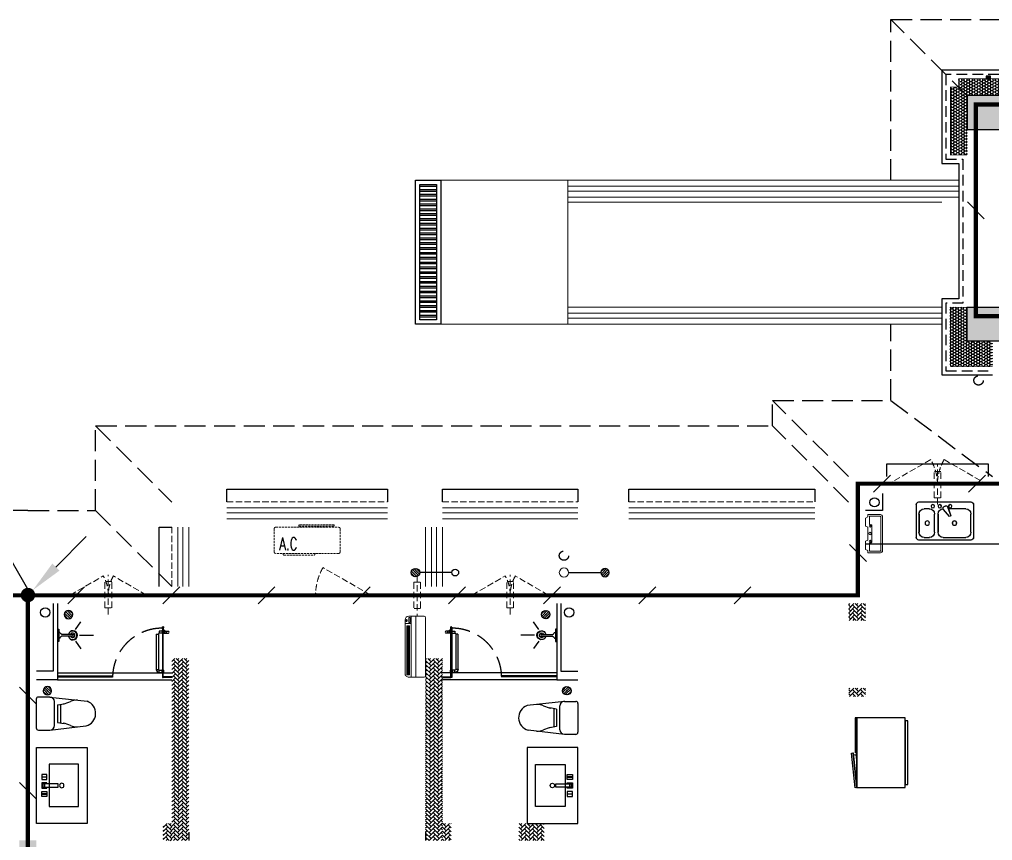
# Model space of a CAD drawing. Extents: x 3443499 to 7125205, y -1700016 to -264854.
# Drawn here: x 3631109 to 3642609, y -900470 to -890770 of the extents above; entities that cross this region are included whole.
import ezdxf

# ---------------------------------------------------------------- set-up
doc = ezdxf.new("R2010")
doc.units = 0
doc.header["$LTSCALE"] = 1000
doc.header["$MEASUREMENT"] = 0
for name, pattern in [('CENTER2', [1.125, 0.75, -0.125, 0.125, -0.125]), ('DASH', [0.35, 0.25, -0.1]), ('HIDDEN', [0.375, 0.25, -0.125])]:
    doc.linetypes.add(name, pattern=pattern)
doc.layers.get('0').update_dxf_attribs({"linetype": 'CONTINUOUS'})
for name, color, linetype in [('!校对', 2, 'CONTINUOUS'), ('AH-FURNITURE', 1, 'CONTINUOUS'), ('DIM-照明', 7, 'CONTINUOUS'), ('IP-bath&kitchen-JOHNSON', 4, 'CONTINUOUS'), ('LVTRY', 252, 'CONTINUOUS'), ('LWIRE', 4, 'CONTINUOUS'), ('P-bath&kitchen-JOHNSON', 4, 'CONTINUOUS'), ('SHTLN', 4, 'CONTINUOUS'), ('VPIPE-中水', 122, 'CONTINUOUS'), ('VPIPE-凝结', 150, 'CONTINUOUS'), ('VPIPE-雨水', 4, 'DASH'), ('WIRE-接地', 2, 'CONTINUOUS'), ('保温', 6, 'CONTINUOUS'), ('卫生间', 6, 'CONTINUOUS'), ('建筑-排气道', 252, 'CONTINUOUS'), ('看线', 185, 'CONTINUOUS'), ('立面', 73, 'CONTINUOUS'), ('立面-看线', 251, 'CONTINUOUS'), ('铝合金', 144, 'CONTINUOUS')]:
    doc.layers.add(name, color=color, linetype=linetype)
for name, color, linetype, lineweight in [('DIM_SYMB', 252, 'CONTINUOUS', 20), ('PUB_HATCH', 8, 'CONTINUOUS', 9), ('STAIR', 252, 'CONTINUOUS', 20), ('VPIPE-废水', 31, 'TG_F', 18), ('WINDOW', 146, 'CONTINUOUS', 20), ('平面-栏杆', 56, 'CONTINUOUS', 15), ('平面-看线', 252, 'CONTINUOUS', 15), ('平面-空调室内机', 176, 'CONTINUOUS', 9), ('平面-空调预留孔', 252, 'CONTINUOUS', 15), ('立面-洞口示意', 252, 'CONTINUOUS', 13)]:
    doc.layers.add(name, color=color, linetype=linetype, lineweight=lineweight)
doc.styles.add('_TCH_DIM', font='SIMPLEX', dxfattribs={"bigfont": 'GBCBIG'})
doc.styles.add('DIM_FONT', font='SIMPLEX', dxfattribs={"width": 0.7, "bigfont": 'GBCBIG'})
doc.styles.get("Standard").update_dxf_attribs({"font": 'gbenor.shx', "bigfont": 'gbcbig.shx'})
doc.styles.add('TG_LINETYPE', font='SIMPLEX', dxfattribs={"width": 0.8, "height": 3, "bigfont": 'HZTXT'})
doc.linetypes.add('TG_F', pattern='A,2,-0.3,["F",TG_LINETYPE,S=0.1,R=0,X=-0.23,Y=-0.15],0', length=2.3)

# ---------------------------------------------------------------- blocks, each defined once
blk = doc.blocks.new('$TelecSys$00000008')
blk.add_line((0.4, 0.4), (-0.4, -0.4))
blk = doc.blocks.new('$TelecSys$00000078')
for p, q in [((1.15, 1.15), (0.55, 0.55)), ((0.104, 0.104), (0.104, 0.104)), ((-0.104, -0.104), (-0.104, -0.104))]:
    blk.add_line(p, q)
at = {"const_width": 0.142}
blk.add_lwpolyline([(-0.071, 0, 1), (0.071, 0, 1)], format="xyb", close=True, dxfattribs=at)
blk.add_solid([(0.62, 0.48), (0.48, 0.62), (0.1, 0.1)])
at = {"width": 0.8, "flags": 9}
blk.add_attdef('A', (0, 0), '', height=0.00002, dxfattribs=at)
blk = doc.blocks.new('rrrrrrrrrrrra')
at = {"color": 8}
for p, q in [((253, 484), (-87, 484)), ((-112, 459), (-112, 324)), ((278, 324), (278, 459)), ((-112, 324), (-64, -103)), ((-59, 271), (224, 271)), ((-21, 232), (-34, 154)), ((186, 232), (-21, 232)), ((186, 232), (199, 154)), ((278, 324), (228, -116)), ((191, 200), (-26, 200))]:
    blk.add_line(p, q, dxfattribs=at)
for centre, radius, start, end in [((-87, 459), 25, 90, 180), ((253, 459), 25, 0, 90), ((-59, 324), 53.3, 180, 270), ((224, 324), 53.3, 270, 0), ((-323, 210), 294, 333.5369, 351.4828), ((488, 210), 294, 188.5172, 206.4631), ((149, -3), 224, 158.5202, 180), ((16, -3), 224, 0, 21.4798), ((84, -64), 153, 195.0773, 340.1181)]:
    blk.add_arc(centre, radius, start, end, dxfattribs=at)
blk = doc.blocks.new('A$C1E0F638F')
for points in [[(500, 435), (500, 85), (0, 85), (0, 435)], [(270, 30), (230, 30), (230, 195), (270, 195)], [(120, 0), (180, 0), (180, 60), (120, 60)], [(147, 55), (153, 55), (153, 5), (147, 5)], [(230, 30), (270, 30), (270, 10), (230, 10)], [(380, 0), (320, 0), (320, 60), (380, 60)], [(353, 55), (347, 55), (347, 5), (353, 5)]]:
    blk.add_lwpolyline(points, close=True)
blk.add_lwpolyline([(270, 60), (280, 60), (280, 0), (220, 0), (220, 60), (230, 60)])
blk.add_circle((250, 236), 26)
blk = doc.blocks.new('$lvtry$00000171')
for p, q in [((-74, 11), (-11, 74)), ((-70, -27), (27, 70)), ((-53, -53), (53, 53)), ((-27, -70), (70, 27)), ((11, -74), (74, -11))]:
    blk.add_line(p, q)
blk.add_circle((0, 0), 75)
blk.add_point((0, 0))
blk = doc.blocks.new('A$C5DCB2F21')
at = {"layer": 'IP-bath&kitchen-JOHNSON', "color": 8}
for p, q in [((74, 0), (-74, 0)), ((-10, -174), (-10, -49)), ((11, -174), (11, -49)), ((-68, -213), (-158, -275)), ((68, -213), (158, -275)), ((0, -261), (0, -425))]:
    blk.add_line(p, q, dxfattribs=at)
blk.add_lwpolyline([(74, 0), (74, -16), (-74, -16), (-74, 0)], dxfattribs=at)
for points in [[(-26, -31, -0.364142), (-38, -16, -0.020495)], [(-10, -49, 0.214893), (-26, -31, 7.649644)], [(11, -49, -0.21439), (26, -31, -7.649644)], [(26, -31, 0.364142), (38, -16, 0.020495)]]:
    blk.add_lwpolyline(points, format="xyb", dxfattribs=at)
blk.add_arc((0, -174), 10.5, 180, 0, dxfattribs=at)
for centre, major_axis, ratio, start_param, end_param in [((0, -181), (53.6, 0), 0.987577, 1.76809, 7.656688), ((0, -179), (-51, 0), 0.990052, -1.36297, 4.504563), ((0, -178), (-26.8, 0), 0.994812, -1.167677, 4.309269), ((-12, -165), (0, 1.43), 0.85, -1.570796, 4.712389), ((-12, -189), (0, 1.43), 0.85, 4.712389, 10.995574), ((12, -165), (0, 1.43), 0.85, 4.712389, 10.995574), ((12, -189), (0, 1.43), 0.85, 4.712389, 10.995574)]:
    blk.add_ellipse(centre, major_axis=major_axis, ratio=ratio, start_param=start_param, end_param=end_param, dxfattribs=at)
blk = doc.blocks.new('GDGDRGDGRD')
blk.add_hatch(color=252).paths.add_polyline_path([(491782, 524769), (491781, 524772), (491773, 524768), (491774, 524766)])
at = {"color": 252}
for p, q in [((491771, 524768), (491783, 524773)), ((491772, 524768), (491772, 524768)), ((491772, 524768), (491774, 524765)), ((491783, 524761), (491772, 524761)), ((491783, 524760), (491772, 524760)), ((491773, 524760), (491773, 524740)), ((491774, 524765), (491783, 524769)), ((491778, 524771), (491778, 524732)), ((491782, 524772), (491783, 524773)), ((491782, 524772), (491783, 524769)), ((491783, 524760), (491783, 524739)), ((491772, 524752), (491774, 524751)), ((491774, 524751), (491772, 524751)), ((491783, 524752), (491781, 524752)), ((491781, 524752), (491783, 524752))]:
    blk.add_line(p, q, dxfattribs=at)
for centre, radius, start, end in [((491784, 524755), 13.5, 155.1524, 208.9779), ((491772, 524767), 1, 111.5266, 175.7652), ((491791, 524767), 20.5, 177.9915, 196.9003), ((491772, 524767), 0.5, 112.733, 178.0542), ((491791, 524767), 19.5, 177.4658, 196.2484), ((491786, 524755), 14.6, 161.8973, 193.7147), ((491783, 524772), 0.5, 340.7609, 112.533), ((491783, 524772), 1.17, 340.0401, 112.533), ((491804, 524765), 20.6, 160.0401, 190.8473), ((491807, 524764), 24, 160.7609, 187.0487), ((491772, 524755), 13.4, 330.1502, 25.0815), ((491771, 524755), 12.4, 343.9451, 21.3478), ((491781, 524753), 9.42, 188.0154, 204.2283), ((491772, 524749), 0.5, 208.9779, 24.2283), ((491772, 524754), 11.7, 335.4186, 349.5177), ((491783, 524749), 0.5, 155.4186, 330.1502)]:
    blk.add_arc(centre, radius, start, end, dxfattribs=at)
blk.add_open_spline([(491773, 524740), (491773, 524740), (491775, 524738), (491778, 524742), (491781, 524740), (491783, 524739)], degree=3, knots=[0, 0, 0, 0, 3.066329, 6.218313, 11.124135, 11.124135, 11.124135, 11.124135])
at = {"layer": 'IP-bath&kitchen-JOHNSON', "color": 252}
for p, q in [((490533, 524228), (491883, 524228)), ((490533, 524193), (491183, 524193)), ((490533, 524183), (491183, 524183)), ((491183, 524183), (491183, 524193)), ((491883, 524183), (491783, 524183)), ((491783, 524173), (491783, 524183)), ((490533, 524148), (491883, 524148)), ((491883, 524173), (491783, 524173))]:
    blk.add_line(p, q, dxfattribs=at)
for points in [[(490533, 525048), (490533, 524148), (490283, 524148)], [(490483, 525048), (490483, 524248), (490283, 524248)]]:
    blk.add_lwpolyline(points, dxfattribs=at)
at = {"layer": 'LVTRY', "color": 252}
blk.add_lwpolyline([(490883, 522448), (490283, 522448), (490283, 523348), (490883, 523348)], close=True, dxfattribs=at)
at = {"layer": 'P-bath&kitchen-JOHNSON', "color": 252}
for p, q in [((491699, 524687), (491699, 524271)), ((491699, 524687), (491725, 524687)), ((491725, 524687), (491725, 524271)), ((491735, 524723), (491735, 524697)), ((491767, 524723), (491735, 524723)), ((491767, 524697), (491735, 524697)), ((491772, 524735), (491779, 524735)), ((491772, 524706), (491772, 524735)), ((491772, 524706), (491779, 524706)), ((491775, 524735), (491778, 524733)), ((491775, 524716), (491775, 524735)), ((491775, 524725), (491775, 524706)), ((491775, 524706), (491778, 524708)), ((491778, 524718), (491778, 524733)), ((491778, 524718), (491778, 524708)), ((491779, 524735), (491781, 524734)), ((491779, 524733), (491779, 524735)), ((491779, 524708), (491779, 524706)), ((491779, 524706), (491781, 524707)), ((491781, 524733), (491781, 524734)), ((491781, 524708), (491781, 524707)), ((491789, 524723), (491843, 524723)), ((491789, 524697), (491843, 524697)), ((491794, 524735), (491797, 524735)), ((491794, 524735), (491794, 524706)), ((491794, 524706), (491797, 524706)), ((491797, 524735), (491799, 524733)), ((491797, 524735), (491797, 524718)), ((491797, 524706), (491797, 524723)), ((491797, 524706), (491799, 524708)), ((491799, 524708), (491799, 524733)), ((491820, 524697), (491820, 524723)), ((491699, 524271), (491725, 524271)), ((491735, 524235), (491735, 524261)), ((491735, 524261), (491767, 524261)), ((491735, 524235), (491767, 524235)), ((491769, 524263), (491767, 524261)), ((491767, 524261), (491767, 524235)), ((491769, 524233), (491767, 524235)), ((491769, 524263), (491769, 524233)), ((491772, 524263), (491769, 524263)), ((491772, 524233), (491769, 524233)), ((491772, 524263), (491772, 524233)), ((491784, 524263), (491786, 524263)), ((491784, 524233), (491784, 524263)), ((491784, 524233), (491786, 524233)), ((491786, 524233), (491786, 524263)), ((491786, 524263), (491788, 524261)), ((491788, 524235), (491788, 524261))]:
    blk.add_line(p, q, dxfattribs=at)
blk.add_lwpolyline([(491783, 524173), (491783, 524760), (491773, 524760), (491773, 524173)], close=True, dxfattribs=at)
at = {"layer": 'P-bath&kitchen-JOHNSON', "color": 252, "linetype": 'DASH'}
blk.add_arc((491769, 524171), 586, 89.7967, 179.3922, dxfattribs=at)
at = {"layer": 'P-bath&kitchen-JOHNSON', "color": 252}
blk.add_arc((491835, 524710), 15.3, 304.053, 55.9616, dxfattribs=at)
for centre, major_axis, start_param, end_param in [((491735, 524687), (0, 10.4), 0, 1.570796), ((491735, 524271), (0, 35.7), 1.570796, 3.141593), ((491735, 524271), (0, 10.4), 1.570796, 3.141593)]:
    blk.add_ellipse(centre, major_axis=major_axis, ratio=1, start_param=start_param, end_param=end_param, dxfattribs=at)
at = {"layer": 'IP-bath&kitchen-JOHNSON', "color": 252, "rotation": 90.008488524447}
blk.add_blockref('A$C5DCB2F21', (490533, 524673), dxfattribs=at)
at = {"layer": 'LVTRY', "color": 252, "xscale": -0.6666666667107826, "yscale": 0.6666666667107826}
for p in [(490663, 524918), (490413, 524018)]:
    blk.add_blockref('$lvtry$00000171', p, dxfattribs=at)
at = {"layer": 'LVTRY', "color": 252, "extrusion": (0, 0, -1), "xscale": -1, "zscale": -1, "rotation": 270}
blk.add_blockref('rrrrrrrrrrrra', (-490766, 523666), dxfattribs=at)
at = {"layer": 'LVTRY', "color": 252, "xscale": -1, "rotation": 270}
blk.add_blockref('A$C1E0F638F', (490347, 522649), dxfattribs=at)
blk = doc.blocks.new('135')
blk.add_hatch(color=256).paths.add_polyline_path([(5, 2), (4, -1), (-5, 2), (-4, 5)])
for p, q in [((-6, 19), (-3, 19)), ((-3, 19), (-6, 19)), ((-6, 3), (5, -2)), ((-6, 3), (-5, 3)), ((-5, 11), (-5, 31)), ((5, 11), (-5, 11)), ((5, 10), (-5, 10)), ((-5, 3), (-4, 6)), ((-4, 6), (5, 2)), ((0, 0), (0, 39)), ((6, 19), (3, 19)), ((3, 19), (6, 19)), ((4, -1), (5, 2)), ((5, 11), (5, 32)), ((4, -1), (6, -2))]:
    blk.add_line(p, q)
for centre, radius, start, end in [((6, 16), 13.5, 151.0147, 204.8403), ((13, 4), 20.5, 163.0924, 182.0012), ((-6, 4), 1, 184.2275, 248.4661), ((-5, 22), 0.5, 335.7643, 151.0147), ((4, 18), 9.42, 155.7643, 171.9773), ((9, 15), 14.6, 166.278, 198.0953), ((14, 4), 19.5, 163.7443, 182.5269), ((-5, 3), 0.5, 181.9385, 247.2597), ((5, 22), 0.5, 29.8425, 204.574), ((-6, 17), 11.7, 10.475, 24.574), ((-6, 15), 12.4, 338.6449, 16.0476), ((29, 7), 24, 172.9439, 199.2318), ((-6, 16), 13.4, 334.9111, 29.8425), ((26, 6), 20.6, 169.1454, 199.9526), ((6, -1), 1.17, 247.4597, 19.9526), ((6, -1), 0.5, 247.4597, 19.2318)]:
    blk.add_arc(centre, radius, start, end)
blk.add_open_spline([(-5, 31), (-4, 31), (-2, 33), (1, 29), (3, 31), (5, 32)], degree=3, knots=[0, 0, 0, 0, 3.066329, 6.218313, 11.124135, 11.124135, 11.124135, 11.124135])
blk = doc.blocks.new('FSFSFSFS')
at = {"color": 252}
for p, q in [((496253, 524926), (496295, 524968)), ((496256, 524900), (496321, 524965)), ((496267, 524883), (496338, 524954)), ((496284, 524872), (496349, 524937)), ((496309, 524869), (496352, 524911)), ((496503, 524026), (496545, 524068)), ((496506, 524000), (496571, 524065)), ((496517, 523983), (496588, 524054)), ((496534, 523972), (496599, 524037)), ((496559, 523969), (496602, 524011)), ((496523, 523893), (496083, 523843)), ((496470, 523557), (496470, 523840)), ((496523, 523893), (496657, 523893)), ((496682, 523868), (496682, 523528)), ((496431, 523802), (496352, 523815)), ((496399, 523807), (496399, 523590)), ((496431, 523802), (496431, 523595)), ((496523, 523503), (496095, 523552)), ((496431, 523595), (496352, 523582)), ((496657, 523503), (496523, 523503))]:
    blk.add_line(p, q, dxfattribs=at)
for points in [[(496182, 523148), (496532, 523148), (496532, 522649), (496182, 522649)], [(496587, 522919), (496587, 522879), (496422, 522879), (496422, 522919)], [(496617, 523029), (496617, 522969), (496557, 522969), (496557, 523029)], [(496562, 523002), (496562, 522996), (496612, 522996), (496612, 523002)], [(496587, 522879), (496587, 522919), (496607, 522919), (496607, 522879)], [(496617, 522769), (496617, 522829), (496557, 522829), (496557, 522769)], [(496562, 522796), (496562, 522802), (496612, 522802), (496612, 522796)]]:
    blk.add_lwpolyline(points, close=True, dxfattribs=at)
blk.add_lwpolyline([(496557, 522919), (496557, 522929), (496617, 522929), (496617, 522869), (496557, 522869), (496557, 522879)], dxfattribs=at)
blk.add_circle((496381, 522899), 26, dxfattribs=at)
for centre, radius, start, end in [((496135, 523700), 153, 109.8819, 254.9227), ((496195, 523632), 224, 68.5202, 90), ((496408, 524103), 294, 243.5369, 261.4828), ((496523, 523840), 53.3, 90, 180), ((496657, 523868), 25, 0, 90), ((496195, 523765), 224, 270, 291.4798), ((496408, 523293), 294, 98.5172, 116.4631), ((496523, 523557), 53.3, 180, 270), ((496657, 523528), 25, 270, 0)]:
    blk.add_arc(centre, radius, start, end, dxfattribs=at)
for centre, major_axis, start_param, end_param in [((496302, 524918), (35.4, 35.4), 5.497787, 11.780972), ((496552, 524018), (-35.4, 35.4), 3.926991, 10.210176)]:
    blk.add_ellipse(centre, major_axis=major_axis, ratio=1, start_param=start_param, end_param=end_param, dxfattribs=at)
for p in [(496302, 524918), (496552, 524018)]:
    blk.add_point(p, dxfattribs=at)
at = {"layer": 'IP-bath&kitchen-JOHNSON', "color": 252}
for p, q in [((496432, 525048), (496432, 524148)), ((496482, 525048), (496482, 524248)), ((496219, 524742), (496157, 524831)), ((496171, 524673), (496008, 524673)), ((496259, 524684), (496383, 524684)), ((496259, 524663), (496383, 524663)), ((496432, 524747), (496432, 524600)), ((496219, 524605), (496157, 524516)), ((496432, 524228), (495082, 524228)), ((495082, 524183), (495182, 524183)), ((495182, 524173), (495182, 524183)), ((496432, 524193), (495782, 524193)), ((495782, 524183), (495782, 524193)), ((496432, 524183), (495782, 524183)), ((496482, 524248), (496682, 524248)), ((495082, 524173), (495182, 524173)), ((496432, 524148), (495082, 524148)), ((496432, 524148), (496682, 524148))]:
    blk.add_line(p, q, dxfattribs=at)
for points in [[(496383, 524684, 0.21439), (496402, 524700, 7.649644)], [(496383, 524663, -0.214893), (496402, 524647, -7.649644)], [(496402, 524700, -0.364142), (496417, 524711, -0.020495)], [(496402, 524647, 0.364142), (496417, 524636, 0.020495)]]:
    blk.add_lwpolyline(points, format="xyb", dxfattribs=at)
blk.add_lwpolyline([(496432, 524747), (496417, 524747), (496417, 524600), (496432, 524600)], dxfattribs=at)
blk.add_arc((496259, 524674), 10.5, 89.9915, 269.9915, dxfattribs=at)
at = {"layer": 'IP-bath&kitchen-JOHNSON', "color": 252, "extrusion": (0, 0, -1)}
for centre, major_axis, ratio, start_param, end_param in [((496251, 524674), (0, 53.6), 0.987577, 1.76809, 7.656688), ((496254, 524674), (0, 51), 0.990052, 1.778622, 7.646156), ((496255, 524674), (0, 26.8), 0.994812, 1.973916, 7.450862), ((496243, 524686), (-1.43, 0), 0.85, 4.712389, 10.995574), ((496243, 524661), (-1.43, 0), 0.85, 4.712389, 10.995574), ((496268, 524686), (-1.43, 0), 0.85, 4.712389, 10.995574), ((496268, 524661), (-1.43, 0), 0.85, 4.712389, 10.995574)]:
    blk.add_ellipse(centre, major_axis=major_axis, ratio=ratio, start_param=start_param, end_param=end_param, dxfattribs=at)
at = {"layer": 'LVTRY', "color": 252}
for p, q in [((495176, 524723), (495121, 524723)), ((495176, 524697), (495121, 524697)), ((495145, 524697), (495145, 524723)), ((495168, 524735), (495166, 524733)), ((495166, 524708), (495166, 524733)), ((495168, 524706), (495166, 524708)), ((495171, 524735), (495168, 524735)), ((495168, 524735), (495168, 524718)), ((495168, 524706), (495168, 524723)), ((495171, 524706), (495168, 524706)), ((495171, 524735), (495171, 524706)), ((495186, 524735), (495184, 524734)), ((495184, 524733), (495184, 524734)), ((495184, 524708), (495184, 524707)), ((495186, 524706), (495184, 524707)), ((495192, 524735), (495186, 524735)), ((495186, 524733), (495186, 524735)), ((495186, 524708), (495186, 524706)), ((495192, 524706), (495186, 524706)), ((495190, 524735), (495187, 524733)), ((495187, 524718), (495187, 524733)), ((495187, 524718), (495187, 524708)), ((495190, 524706), (495187, 524708)), ((495190, 524716), (495190, 524735)), ((495190, 524725), (495190, 524706)), ((495192, 524706), (495192, 524735)), ((495198, 524723), (495230, 524723)), ((495198, 524697), (495230, 524697)), ((495230, 524723), (495230, 524697)), ((495240, 524687), (495240, 524271)), ((495265, 524687), (495240, 524687)), ((495265, 524687), (495265, 524271)), ((495179, 524263), (495177, 524261)), ((495177, 524235), (495177, 524261)), ((495179, 524233), (495179, 524263)), ((495181, 524263), (495179, 524263)), ((495181, 524233), (495179, 524233)), ((495181, 524233), (495181, 524263)), ((495193, 524263), (495196, 524263)), ((495193, 524263), (495193, 524233)), ((495193, 524233), (495196, 524233)), ((495196, 524263), (495196, 524233)), ((495196, 524263), (495198, 524261)), ((495196, 524233), (495198, 524235)), ((495198, 524261), (495198, 524235)), ((495230, 524261), (495198, 524261)), ((495230, 524235), (495198, 524235)), ((495230, 524235), (495230, 524261)), ((495265, 524271), (495240, 524271)), ((496682, 523348), (496082, 523348)), ((496082, 523348), (496082, 522448)), ((496682, 522448), (496682, 523348)), ((496082, 522448), (496682, 522448))]:
    blk.add_line(p, q, dxfattribs=at)
blk.add_lwpolyline([(495182, 524173), (495182, 524760), (495192, 524760), (495192, 524173)], close=True, dxfattribs=at)
blk.add_arc((495130, 524710), 15.3, 124.0384, 235.947, dxfattribs=at)
at = {"layer": 'LVTRY', "color": 252, "extrusion": (0, 0, -1)}
for centre, major_axis, start_param, end_param in [((495230, 524687), (7.33, 7.33), -0.78527, 0.785526), ((495230, 524271), (7.33, 7.33), 0.785526, 2.356322), ((495230, 524271), (-25.3, 25.3), 2.356322, 3.927118)]:
    blk.add_ellipse(centre, major_axis=major_axis, ratio=1, start_param=start_param, end_param=end_param, dxfattribs=at)
at = {"layer": 'P-bath&kitchen-JOHNSON', "color": 252, "linetype": 'DASH'}
blk.add_arc((495196, 524171), 586, 0.6078, 90.2033, dxfattribs=at)
at = {"layer": 'LVTRY', "color": 252, "rotation": 180.0073149038002}
blk.add_blockref('135', (495187, 524771), dxfattribs=at)
blk = doc.blocks.new('rtyg7uyhg')
at = {"layer": 'LVTRY'}
for p, q in [((193590, 45458), (193590, 45069)), ((194235, 45489), (193621, 45489)), ((193896, 45430), (193858, 45326)), ((193926, 45440), (193940, 45432)), ((194265, 45069), (194265, 45458)), ((193621, 45131), (193621, 45346)), ((193682, 45407), (193888, 45407)), ((193858, 45326), (193875, 45316)), ((193875, 45316), (193946, 45401)), ((194010, 45346), (194010, 45131)), ((194051, 45131), (194051, 45346)), ((194112, 45407), (194173, 45407)), ((194235, 45346), (194235, 45131)), ((193621, 45039), (194235, 45039)), ((193948, 45069), (193682, 45069)), ((194173, 45069), (194112, 45069))]:
    blk.add_line(p, q, dxfattribs=at)
for centre, radius in [((193866, 45438), 20.5), ((193989, 45438), 20.5), ((194071, 45438), 20.5), ((193815, 45238), 25.6), ((194137, 45238), 25.6)]:
    blk.add_circle(centre, radius, dxfattribs=at)
for centre, radius, start, end in [((193621, 45458), 30.7, 90, 180), ((193916, 45423), 20.5, 60, 159.4623), ((193930, 45414), 20.5, 320.5377, 60), ((194235, 45458), 30.7, 360, 90), ((193682, 45346), 61.4, 90, 180), ((193948, 45346), 61.4, 360, 90), ((194112, 45346), 61.4, 90, 180), ((194173, 45346), 61.4, 360, 90), ((193682, 45131), 61.4, 180, 270), ((193948, 45131), 61.4, 270, 360), ((194112, 45131), 61.4, 180, 270), ((194173, 45131), 61.4, 270, 360), ((193621, 45069), 30.7, 180, 270), ((194235, 45069), 30.7, 270, 360)]:
    blk.add_arc(centre, radius, start, end, dxfattribs=at)
at = {"layer": 'LVTRY', "style": 'DIM_FONT', "width": 0.8, "flags": 9}
for tag in ['YSIZE', 'XSIZE']:
    blk.add_attdef(tag, (193928, 45488), '', height=0.5, rotation=90, dxfattribs=at)
blk = doc.blocks.new('A-Kitchen-7')
at = {"layer": 'LVTRY'}
for p, q in [((-519, 780), (-7, 834)), ((-515, 756), (-519, 780)), ((-4, 811), (-515, 756)), ((515, 756), (-515, 756)), ((-515, 756), (-515, 40)), ((-486, 761), (-485, 756)), ((-29, 767), (-112, 756)), ((-29, 767), (-35, 806)), ((-7, 834), (-4, 811)), ((515, 780), (0, 780)), ((0, 756), (0, 780)), ((515, 756), (515, 780)), ((515, 40), (515, 756)), ((-515, 40), (515, 40))]:
    blk.add_line(p, q, dxfattribs=at)
blk.add_lwpolyline([(-469, 40), (-469, 0), (469, 0), (469, 40)], close=True, dxfattribs=at)
blk = doc.blocks.new('A$C60D053AF')
at = {"layer": 'AH-FURNITURE', "color": 8}
for p, q in [((233, -90), (128, -90)), ((233, -110), (128, -110)), ((193, -71), (328, -71)), ((193, -91), (328, -91)), ((342, -97), (370, -143)), ((356, -83), (384, -129)), ((245, -129), (245, -122)), ((265, -129), (265, -122)), ((255, -281), (255, -251)), ((255, -281), (393, -281)), ((393, -281), (393, -251))]:
    blk.add_line(p, q, dxfattribs=at)
for points in [[(170, -68, 1), (170, -94), (193, -94), (193, -68)], [(234, -251), (414, -251, 0.414214), (424, -241), (424, -111, 0.414214), (414, -101), (234, -101, 0.414214), (224, -111), (224, -241, 0.414214)], [(268, -122), (268, -107, 0.414214), (248, -87), (233, -87), (233, -113), (242, -113), (242, -122)], [(242, -152, 1), (268, -152), (268, -129), (242, -129)], [(384, -161, 1), (402, -143), (386, -127), (368, -145)]]:
    blk.add_lwpolyline(points, format="xyb", close=True, dxfattribs=at)
for centre, radius in [((100, -100), 30), ((255, -152), 15), ((255, -152), 10), ((393, -152), 15), ((393, -152), 10)]:
    blk.add_circle(centre, radius, dxfattribs=at)
for radius in [40, 20]:
    blk.add_arc((328, -111), radius, 45, 90, dxfattribs=at)
blk = doc.blocks.new('FRSDFDGDGDRGDR')
at = {"layer": '平面-空调预留孔', "color": 252}
for p, q in [((699612, 775044), (699612, 775441)), ((699619, 775448), (699746, 775448)), ((699727, 775349), (699740, 775349)), ((699746, 775448), (699746, 775355)), ((699720, 775342), (699720, 775143)), ((699727, 775136), (699740, 775136)), ((699746, 775130), (699746, 775037)), ((699746, 775037), (699619, 775037))]:
    blk.add_line(p, q, dxfattribs=at)
blk.add_lwpolyline([(699766, 775167), (699793, 775154), (699793, 775057), (699766, 775044), (699766, 775018), (699619, 775018, -0.414214), (699593, 775044), (699593, 775441, -0.414214), (699619, 775468), (699766, 775468), (699766, 775441), (699793, 775428), (699793, 775332), (699766, 775318)], format="xyb", close=True, dxfattribs=at)
for centre, radius in [((699740, 775243), 15.8), ((699740, 775332), 10.6), ((699740, 775154), 10.6)]:
    blk.add_circle(centre, radius, dxfattribs=at)
for centre, start, end in [((699619, 775441), 90, 180), ((699727, 775342), 90, 180), ((699740, 775355), 270, 360), ((699727, 775143), 180, 270), ((699740, 775130), 0, 90), ((699619, 775044), 180, 270)]:
    blk.add_arc(centre, 6.6, start, end, dxfattribs=at)
blk = doc.blocks.new('*U161')
h = blk.add_hatch(color=5)
h.set_gradient(color1=(0, 0, 255), rotation=180, tint=1)
h.paths.add_polyline_path([(0, 0), (-6.35, -6.35), (-6.35, -2.159), (-15, -2.159), (-15, 2.159), (-6.35, 2.159), (-6.35, 6.35)])
at = {"color": 0, "linetype": 'Continuous'}
blk.add_lwpolyline([(0, 0), (-6.35, -6.35), (-6.35, -2.159), (-15, -2.159), (-15, 2.159), (-6.35, 2.159), (-6.35, 6.35)], close=True, dxfattribs=at)
blk = doc.blocks.new('sgrsefv')
at = {"layer": 'PUB_HATCH'}
blk.add_hatch(color=252, dxfattribs=at).paths.add_polyline_path([(1112933, 840916), (1112933, 840646), (1113073, 840646), (1113073, 840661), (1112968, 840661), (1112948, 840681), (1112948, 840881), (1112968, 840901), (1113288, 840901), (1113308, 840881), (1113308, 840681), (1113288, 840661), (1113183, 840661), (1113183, 840646), (1113323, 840646), (1113323, 840916)])
at = {"layer": 'LVTRY', "color": 252}
for p, q in [((1113073, 840661), (1113073, 840646)), ((1113183, 840661), (1113183, 840646))]:
    blk.add_line(p, q, dxfattribs=at)
for points in [[(1112918, 840931), (1113338, 840931), (1113338, 840631), (1112918, 840631)], [(1112933, 840916), (1113323, 840916), (1113323, 840646), (1112933, 840646)], [(1113288, 840661), (1112968, 840661), (1112948, 840681), (1112948, 840881), (1112968, 840901), (1113288, 840901), (1113308, 840881), (1113308, 840681), (1113288, 840661)]]:
    blk.add_lwpolyline(points, close=True, dxfattribs=at)
at = {"layer": '立面-洞口示意', "color": 252}
blk.add_lwpolyline([(1112918, 840931), (1113182, 840837), (1113338, 840631)], dxfattribs=at)
at = {"layer": '建筑-排气道', "color": 252, "xscale": -5, "yscale": 5, "zscale": 5, "rotation": 270}
blk.add_blockref('*U161', (1113118, 840599), dxfattribs=at)
blk = doc.blocks.new('GDGDGDRGDG')
at = {"layer": 'IP-bath&kitchen-JOHNSON', "color": 8}
blk.add_lwpolyline([(500282, 526348), (500282, 526148), (500082, 526148)], dxfattribs=at)
at = {"layer": 'LVTRY', "color": 251}
for p, q in [((502128, 525056), (501912, 525298)), ((502382, 525298), (501912, 525298)), ((501912, 525298), (501912, 524398)), ((502282, 524398), (502282, 525298)), ((502382, 525056), (502128, 525056)), ((502128, 525056), (502128, 524640)), ((501912, 524398), (502128, 524640)), ((502128, 524640), (502382, 524640)), ((501912, 524398), (502382, 524398))]:
    blk.add_line(p, q, dxfattribs=at)
at = {"layer": 'LVTRY'}
for p, q in [((501972, 525218), (502372, 525218)), ((501962, 524488), (501962, 525208)), ((502042, 525168), (502042, 524958)), ((502047, 525168), (502047, 524958)), ((502337, 525178), (502052, 525178)), ((502337, 525173), (502052, 525173)), ((502093, 525198), (502093, 525108)), ((502097, 525198), (502093, 525198)), ((502093, 525108), (502097, 525108)), ((502097, 525108), (502097, 525198)), ((502242, 524958), (502242, 525168)), ((502247, 524958), (502247, 525168)), ((502282, 525208), (502282, 524488)), ((502022, 525066), (502150, 525066)), ((502022, 525061), (502022, 525066)), ((502150, 525061), (502022, 525061)), ((502093, 524928), (502093, 525018)), ((502093, 525018), (502097, 525018)), ((502097, 525018), (502097, 524928)), ((502267, 525066), (502140, 525066)), ((502140, 525066), (502140, 525061)), ((502140, 525061), (502267, 525061)), ((502150, 525066), (502150, 525061)), ((502267, 525061), (502267, 525066)), ((502282, 524640), (502282, 525056)), ((501983, 524898), (502022, 524898)), ((502002, 524879), (502002, 524918)), ((502052, 524953), (502337, 524953)), ((502052, 524948), (502337, 524948)), ((502097, 524928), (502093, 524928)), ((501983, 524798), (502022, 524798)), ((502002, 524779), (502002, 524818)), ((502093, 524768), (502093, 524678)), ((502097, 524768), (502093, 524768)), ((502097, 524678), (502097, 524768)), ((502042, 524528), (502042, 524738)), ((502047, 524528), (502047, 524738)), ((502052, 524748), (502337, 524748)), ((502052, 524743), (502337, 524743)), ((502093, 524678), (502097, 524678)), ((502242, 524738), (502242, 524528)), ((502247, 524738), (502247, 524528)), ((502150, 524636), (502022, 524636)), ((502022, 524636), (502022, 524631)), ((502022, 524631), (502150, 524631)), ((502093, 524498), (502093, 524588)), ((502093, 524588), (502097, 524588)), ((502097, 524588), (502097, 524498)), ((502140, 524631), (502140, 524636)), ((502140, 524636), (502267, 524636)), ((502267, 524631), (502140, 524631)), ((502150, 524631), (502150, 524636)), ((502267, 524636), (502267, 524631)), ((502372, 524478), (501972, 524478)), ((502337, 524523), (502052, 524523)), ((502337, 524518), (502052, 524518)), ((502097, 524498), (502093, 524498))]:
    blk.add_line(p, q, dxfattribs=at)
blk.add_lwpolyline([(501782, 523948), (501782, 525748), (500082, 525748)], dxfattribs=at)
for centre, radius in [((502195, 525063), 29.7), ((502195, 525063), 11.7), ((502002, 524898), 17), ((502002, 524798), 17), ((502195, 524633), 29.7), ((502195, 524633), 11.7)]:
    blk.add_circle(centre, radius, dxfattribs=at)
for centre, radius, start, end in [((501972, 525208), 10, 90, 180), ((502272, 525208), 10, 0, 90), ((502052, 525168), 10, 90, 180), ((502052, 525168), 5, 90, 180), ((502095, 525063), 56.7, 2.2742, 87.7258), ((502095, 525063), 52.2, 2.4704, 87.5296), ((502195, 525063), 56.7, 92.2742, 177.7258), ((502195, 525063), 52.2, 92.4704, 177.5296), ((502237, 525168), 10, 0, 90), ((502237, 525168), 5, 0, 90), ((502095, 525063), 56.7, 272.2742, 357.7258), ((502095, 525063), 52.2, 272.4704, 357.5296), ((502195, 525063), 56.7, 182.2742, 267.7258), ((502195, 525063), 52.2, 182.4704, 267.5296), ((502052, 524958), 10, 180, 270), ((502052, 524958), 5, 180, 270), ((502237, 524958), 5, 270, 0), ((502237, 524958), 10, 270, 0), ((502052, 524738), 10, 90, 180), ((502052, 524738), 5, 90, 180), ((502095, 524633), 56.7, 2.2742, 87.7258), ((502095, 524633), 52.2, 2.4704, 87.5296), ((502195, 524633), 56.7, 92.2742, 177.7258), ((502195, 524633), 52.2, 92.4704, 177.5296), ((502237, 524738), 10, 0, 90), ((502237, 524738), 5, 0, 90), ((502052, 524528), 10, 180, 270), ((502052, 524528), 5, 180, 270), ((502095, 524633), 56.7, 272.2742, 357.7258), ((502095, 524633), 52.2, 272.4704, 357.5296), ((502195, 524633), 56.7, 182.2742, 267.7258), ((502195, 524633), 52.2, 182.4704, 267.5296), ((502237, 524528), 5, 270, 0), ((502237, 524528), 10, 270, 0), ((501972, 524488), 10, 180, 270), ((502272, 524488), 10, 270, 0)]:
    blk.add_arc(centre, radius, start, end, dxfattribs=at)
at = {"rotation": 270}
blk.add_blockref('A$C60D053AF', (501962, 526348), dxfattribs=at)
at = {"xscale": -1}
for name, p in [('sgrsefv', (1615301, -314583)), ('rtyg7uyhg', (694948, 480760)), ('FRSDFDGDGDRGDR', (1199875, -249369))]:
    blk.add_blockref(name, p, dxfattribs=at)
at = {"layer": 'LVTRY', "color": 1, "extrusion": (0, 0, -1), "xscale": -0.7999999999883585, "yscale": 0.7999999999883585, "zscale": -0.7999999999883585, "rotation": 270}
blk.add_blockref('A-Kitchen-7', (-500582, 523286), dxfattribs=at)
blk = doc.blocks.new('dongkong')
at = {"layer": '平面-空调预留孔', "color": 8, "linetype": 'HIDDEN', "ltscale": 0.3}
for p, q in [((-603836, 210821), (-603836, 210511)), ((-603836, 210821), (-603756, 210821)), ((-603796, 210900), (-603796, 210431)), ((-603756, 210821), (-603756, 210511))]:
    blk.add_line(p, q, dxfattribs=at)
blk.add_lwpolyline([(-603756, 210511), (-603836, 210511)], dxfattribs=at)
blk = doc.blocks.new('A$C001338C2')
at = {"color": 8}
for p, q in [((845, 304), (55, 304)), ((109, 215), (109, 304)), ((0, 249), (0, 22)), ((900, 22), (900, 249)), ((22, 0), (878, 0))]:
    blk.add_line(p, q, dxfattribs=at)
at = {"color": 8, "lineweight": 5}
for p, q in [((900, 215), (0, 215)), ((865, 279), (144, 279)), ((144, 279), (144, 266)), ((387, 279), (144, 279)), ((144, 279), (144, 253)), ((144, 266), (865, 266)), ((144, 240), (144, 253)), ((144, 253), (865, 253)), ((865, 240), (144, 240)), ((387, 240), (387, 279)), ((622, 240), (387, 240)), ((865, 279), (622, 279)), ((622, 279), (622, 240)), ((865, 253), (865, 279)), ((865, 266), (865, 240)), ((900, 143), (0, 143))]:
    blk.add_line(p, q, dxfattribs=at)
at = {"color": 8}
for points in [[(73, 275), (57, 275, -0.414214), (51, 281), (51, 283, -0.414214), (57, 289), (73, 289, -0.414214), (79, 283), (79, 281, -0.414214)], [(89, 226), (22, 226, -0.414214), (17, 232), (17, 243, -0.414214), (22, 249), (89, 249, -0.414214), (95, 243), (95, 232, -0.414214)]]:
    blk.add_lwpolyline(points, format="xyb", close=True, dxfattribs=at)
for centre, radius, start, end in [((55, 249), 55, 90, 180), ((845, 249), 55, 360, 90), ((22, 22), 22, 180, 270), ((878, 22), 22, 270, 360)]:
    blk.add_arc(centre, radius, start, end, dxfattribs=at)
blk = doc.blocks.new('A$C263B1184')
at = {"layer": '保温', "linetype": 'ByBlock', "ltscale": 10}
h = blk.add_hatch(dxfattribs=at)
h.set_pattern_fill('AR-HBONE', color=251, scale=55)
h.set_pattern_definition([(45, (-1012960.393, -342660.66), (0, 47.4157523), [100.584, -33.528]), (135, (-1012936.685, -342636.954), (3e-15, 47.4157523), [100.584, -33.528])])
h.paths.add_polyline_path([(3900, 8800), (3900, 9000), (4100, 9000), (4100, 8800)])
h = blk.add_hatch(dxfattribs=at)
h.set_pattern_fill('AR-HBONE', color=251, scale=55)
h.set_pattern_definition([(45, (-1017960.394, -343310.663), (0, 47.4157523), [100.584, -33.528]), (135, (-1017936.686, -343286.955), (3e-15, 47.4157523), [100.584, -33.528])])
h.paths.add_polyline_path([(8900, 6200), (8900, 8350), (9100, 8350), (9100, 6200)])
h = blk.add_hatch(dxfattribs=at)
h.set_pattern_fill('AR-HBONE', color=251, scale=55)
h.set_pattern_definition([(45, (-1020960.394, -343310.663), (0, 47.4157523), [100.584, -33.528]), (135, (-1020936.686, -343286.955), (3e-15, 47.4157523), [100.584, -33.528])])
h.paths.add_polyline_path([(11900, 6200), (11900, 8350), (12100, 8350), (12100, 6200)])
h = blk.add_hatch(dxfattribs=at)
h.set_pattern_fill('AR-HBONE', color=251, scale=55)
h.set_pattern_definition([(45, (-1012960.295, -343660.66), (0, 47.4157523), [100.584, -33.528]), (135, (-1012936.587, -343636.954), (3e-15, 47.4157523), [100.584, -33.528])])
h.paths.add_polyline_path([(3900, 7900), (3900, 8000), (4100, 8000), (4100, 7900)])
h = blk.add_hatch(dxfattribs=at)
h.set_pattern_fill('AR-HBONE', color=251, scale=55)
h.set_pattern_definition([(45, (-1016860.394, -345260.66), (0, 47.4157523), [100.584, -33.528]), (135, (-1016836.686, -345236.954), (3e-15, 47.4157523), [100.584, -33.528])])
h.paths.add_polyline_path([(7700, 6200), (7700, 6400), (8000, 6400), (8000, 6200)])
h = blk.add_hatch(dxfattribs=at)
h.set_pattern_fill('AR-HBONE', color=251, scale=55)
h.set_pattern_definition([(45, (-1017760.394, -345260.66), (0, 47.4157523), [100.584, -33.528]), (135, (-1017736.686, -345236.954), (3e-15, 47.4157523), [100.584, -33.528])])
h.paths.add_polyline_path([(8800, 6200), (8800, 6400), (8900, 6400), (8900, 6200)])
h = blk.add_hatch(dxfattribs=at)
h.set_pattern_fill('AR-HBONE', color=251, scale=55)
h.set_pattern_definition([(45, (-1021060.394, -345260.66), (0, 47.4157523), [100.584, -33.528]), (135, (-1021036.686, -345236.954), (3e-15, 47.4157523), [100.584, -33.528])])
h.paths.add_polyline_path([(12100, 6200), (12100, 6400), (12200, 6400), (12200, 6200)])
at = {"layer": '保温', "color": 251, "linetype": 'ByBlock', "ltscale": 10}
for p, q in [((9100, 6300), (9100, 6200)), ((11900, 6300), (11900, 6200))]:
    blk.add_line(p, q, dxfattribs=at)
blk = doc.blocks.new('A$C6C4C4DE5')
at = {"layer": '保温', "linetype": 'Continuous', "ltscale": 10}
h = blk.add_hatch(dxfattribs=at)
h.set_pattern_fill('HEX', color=251, scale=10, angle=90, style=0)
h.set_pattern_definition([(90, (-503782.455, -514000.21), (-16.49778, 1e-15), [9.525, -19.05]), (210, (-503782.455, -514000.21), (8.24889, -14.2874966), [9.525, -19.05]), (150, (-503782.455, -513990.684), (-8.24889, -14.2874966), [9.525, -19.05])])
edge = h.paths.add_edge_path()
edge.add_line((0, 1950), (200, 1950))
edge.add_line((200, 1950), (200, 5000))
edge.add_line((200, 5000), (0, 5000))
edge.add_line((0, 5000), (0, 1950))
h = blk.add_hatch(dxfattribs=at)
h.set_pattern_fill('HEX', color=251, scale=10, angle=90, style=0)
h.set_pattern_definition([(90, (-503782.47, -516048.461), (-16.49778, 1e-15), [9.525, -19.05]), (210, (-503782.47, -516048.461), (8.24889, -14.2874966), [9.525, -19.05]), (150, (-503782.47, -516038.936), (-8.24889, -14.2874966), [9.525, -19.05])])
h.paths.add_polyline_path([(0, 0), (200, 0), (200, 398), (0, 398)])
at = {"layer": '保温', "color": 251, "linetype": 'ByBlock', "ltscale": 10}
blk.add_line((0, 0), (200, 0), dxfattribs=at)
blk = doc.blocks.new('HFGHFHF')
at = {"layer": '卫生间', "color": 252, "linetype": 'DASH'}
for p, q in [((288417, 688257), (289317, 689157)), ((289317, 684657), (288117, 683757)), ((289817, 683757), (290716, 684657)), ((289817, 683457), (290716, 684357)), ((298716, 684357), (297817, 683457)), ((298717, 683357), (297817, 682457))]:
    blk.add_line(p, q, dxfattribs=at)
for points in [[(289317, 687257), (289317, 689157), (287617, 689157)], [(299517, 683357), (298717, 683357), (298716, 684357), (290716, 684357), (290716, 684657), (289317, 684657), (289317, 685557)]]:
    blk.add_lwpolyline(points, dxfattribs=at)
blk = doc.blocks.new('rtyryrtyeeretee')
at = {"layer": '平面-空调预留孔', "color": 252, "linetype": 'DASH', "ltscale": 0.1}
for p, q in [((669749, 343882), (669749, 343872)), ((669759, 343862), (670112, 343862)), ((670122, 343872), (670122, 343882))]:
    blk.add_line(p, q, dxfattribs=at)
blk.add_lwpolyline([(670353, 344221), (669933, 344221), (669933, 344206), (670353, 344206)], close=True, dxfattribs=at)
blk.add_lwpolyline([(670402, 343882), (669662, 343882, -0.414214), (669642, 343902), (669642, 344172, -0.414214), (669662, 344192), (670402, 344192, -0.414214), (670422, 344172), (670422, 343902, -0.414214)], format="xyb", close=True, dxfattribs=at)
for centre, start, end in [((669759, 343872), 180, 270), ((670112, 343872), 270, 0)]:
    blk.add_arc(centre, 10, start, end, dxfattribs=at)
at = {"layer": '平面-空调预留孔', "color": 252, "linetype": 'DASH', "ltscale": 0.1, "style": '_TCH_DIM', "width": 0.705882}
blk.add_text('A.C', height=146.9, dxfattribs=at).set_placement((669701, 343922))
blk = doc.blocks.new('A$C028C60F5')
at = {"color": 252}
blk.add_lwpolyline([(400, 0), (0, 0), (0, -400), (400, -400)], close=True, dxfattribs=at)
at = {"layer": 'PUB_HATCH', "color": 252}
blk.add_solid([(0, -400), (400, -400), (0, 0), (400, 0)], dxfattribs=at)
blk = doc.blocks.new('A$C3EFA6995')
for p in [(9700, 100), (9700, -2400), (15900, -2400)]:
    blk.add_blockref('A$C028C60F5', p)
at = {"xscale": -1}
blk.add_blockref('A$C028C60F5', (16300, 100), dxfattribs=at)
blk = doc.blocks.new('A$C787F6C08')
h = blk.add_hatch()
h.set_pattern_fill('ANSI32', color=252, scale=12, angle=135)
h.set_pattern_definition([(180, (0, 0), (-4e-15, -57.15), []), (180, (-19.05, 19.05), (-4e-15, -57.15), [])])
h.paths.add_polyline_path([(50, -1650), (250, -1650), (250, -50), (50, -50)])
at = {"color": 252}
for points in [[(0, 0), (300, 0), (300, -1700), (0, -1700)], [(50, -50), (250, -50), (250, -1650), (50, -1650)]]:
    blk.add_lwpolyline(points, close=True, dxfattribs=at)
blk = doc.blocks.new('A$C74FB3979')
at = {"layer": '立面'}
h = blk.add_hatch(dxfattribs=at)
h.set_pattern_fill('ANSI31', color=252, scale=2)
h.set_pattern_definition([(45, (-849550.222, -780508.916), (-2.24506403, 2.24506403), [])])
h.paths.add_polyline_path([(38725, 15057), (38775, 15057), (38775, 15087), (38725, 15087)])
at = {"layer": '立面-看线'}
h = blk.add_hatch(dxfattribs=at)
h.set_pattern_fill('HONEY', color=252, scale=13)
h.set_pattern_definition([(0, (-416917.405, -517160.14), (30.95625, 17.872595), [20.6375, -41.275]), (120, (-416917.405, -517160.14), (-30.9562463, 17.8726014), [20.6375, -41.275]), (60, (-416917.405, -517160.14), (3.7e-06, 35.7451964), [-41.275, 20.6375])])
h.paths.add_polyline_path([(39100, 14957), (39100, 15057), (38400, 15057), (38400, 14957), (38300, 14957), (38300, 14157), (38500, 14157), (38500, 14857), (39199, 14857), (39199, 14957)])
h = blk.add_hatch(dxfattribs=at)
h.set_pattern_fill('HONEY', color=252, scale=13)
h.set_pattern_definition([(0, (-417016.767, -520560.14), (30.95625, 17.872595), [20.6375, -41.275]), (120, (-417016.767, -520560.14), (-30.9562463, 17.8726014), [20.6375, -41.275]), (60, (-417016.767, -520560.14), (3.7e-06, 35.7451964), [-41.275, 20.6375])])
h.paths.add_polyline_path([(38800, 11957), (38500, 11957), (38500, 12357), (38300, 12357), (38300, 11657), (38800, 11657)])
at = {"color": 252, "const_width": 8}
for points in [[(38500, 14157), (38300, 14157), (38300, 14957), (38400, 14957), (38400, 15057), (38690, 15057), (38690, 15057), (38810, 15057), (38810, 15057), (39100, 15057), (39100, 14957), (39200, 14957), (39200, 14857)], [(38500, 12357), (38300, 12357), (38300, 11657), (38800, 11657)]]:
    blk.add_lwpolyline(points, dxfattribs=at)
at = {"layer": 'STAIR', "color": 252}
blk.add_line((38200, 13597), (33780, 13597), dxfattribs=at)
blk.add_lwpolyline([(33780, 13857), (32280, 13857), (32280, 12157), (33780, 12157)], close=True, dxfattribs=at)
at = {"layer": 'VPIPE-中水', "color": 252, "linetype": 'Continuous'}
for centre in [(37405, 10052), (27605, 8752), (33795, 8752)]:
    blk.add_circle(centre, 55, dxfattribs=at)
at = {"layer": 'VPIPE-凝结', "color": 252, "ltscale": 0.1}
for p, q in [((32410, 9222), (32030, 9222)), ((33790, 9222), (34170, 9222))]:
    blk.add_line(p, q, dxfattribs=at)
at = {"layer": 'VPIPE-凝结', "color": 252}
blk.add_circle((32450, 9222), 40, dxfattribs=at)
at = {"layer": 'VPIPE-废水', "color": 252}
blk.add_circle((33735, 9222), 55, dxfattribs=at)
at = {"layer": 'VPIPE-雨水', "color": 252}
for centre in [(38635, 11492), (33735, 9422)]:
    blk.add_circle(centre, 55, dxfattribs=at)
at = {"layer": 'WINDOW', "color": 252, "linetype": 'DASH', "ltscale": 0.3}
for points in [[(37550, 10257), (38069, 10557, -0.131652), (38150, 10257)], [(38748, 10257), (38228, 10557, 0.131652), (38148, 10257)], [(31450, 8957), (30887, 9281, 0.131485), (30800, 8957)], [(27900, 8957), (28290, 9182, -0.131605), (28350, 8957)], [(28800, 8957), (28410, 9182, 0.131605), (28350, 8957)], [(32650, 8957), (33040, 9182, -0.131605), (33100, 8957)], [(33550, 8957), (33160, 9182, 0.131605), (33100, 8957)]]:
    blk.add_lwpolyline(points, format="xyb", dxfattribs=at)
at = {"layer": '平面-栏杆', "color": 252}
for p, q in [((33780, 13787), (38400, 13787)), ((33780, 13727), (38400, 13727)), ((33780, 12287), (38200, 12287)), ((33780, 12227), (38200, 12227))]:
    blk.add_line(p, q, dxfattribs=at)
for points in [[(31650, 9987), (29750, 9987)], [(31650, 9927), (29750, 9927)], [(33900, 9987), (32300, 9987)], [(33900, 9927), (32300, 9927)], [(36700, 9987), (34500, 9987)], [(36700, 9927), (34500, 9927)], [(29170, 9757), (29170, 9057)], [(29230, 9757), (29230, 9057)], [(32170, 9757), (32170, 9057)], [(32230, 9757), (32230, 9057)]]:
    blk.add_lwpolyline(points, dxfattribs=at)
at = {"layer": '平面-看线', "color": 252}
for p, q in [((33780, 13857), (38400, 13857)), ((33780, 13657), (33780, 13857)), ((33780, 13657), (38400, 13657)), ((33780, 12357), (38200, 12357)), ((33780, 12157), (33780, 12357)), ((33780, 12157), (38200, 12157)), ((32100, 9057), (32100, 9757))]:
    blk.add_line(p, q, dxfattribs=at)
at = {"layer": '平面-看线', "color": 252, "linetype": 'DASH', "ltscale": 0.3}
for p, q in [((29750, 10057), (31650, 10057)), ((32300, 10057), (33900, 10057)), ((34500, 10057), (36700, 10057)), ((29100, 9057), (29100, 9757))]:
    blk.add_line(p, q, dxfattribs=at)
at = {"layer": '平面-看线', "color": 252}
for points in [[(31650, 9857), (29750, 9857)], [(33900, 9857), (32300, 9857)], [(36700, 9857), (34500, 9857)], [(29300, 9757), (29300, 9057)], [(32300, 9757), (32300, 9057)]]:
    blk.add_lwpolyline(points, dxfattribs=at)
at = {"layer": '看线', "color": 252}
blk.add_lwpolyline([(39300, 14857), (39300, 15157), (38200, 15157), (38200, 14057), (38400, 14057), (38400, 12457), (38200, 12457), (38200, 11557), (38800, 11557)], dxfattribs=at)
at = {"layer": '看线', "color": 252, "linetype": 'HIDDEN', "ltscale": 0.5}
blk.add_lwpolyline([(39250, 14857), (39250, 15107), (38250, 15107), (38250, 14107), (38450, 14107), (38450, 12407), (38250, 12407), (38250, 11607), (38800, 11607)], dxfattribs=at)
at = {"layer": '看线', "color": 252, "ltscale": 0.5}
for points in [[(37550, 10357), (37550, 10507), (38750, 10507), (38750, 10357)], [(29750, 10057), (29750, 10207), (31650, 10207), (31650, 10057)], [(32300, 10057), (32300, 10207), (33900, 10207), (33900, 10057)], [(34500, 10057), (34500, 10207), (36700, 10207), (36700, 10057)], [(28950, 9057), (28950, 9757), (29100, 9757)]]:
    blk.add_lwpolyline(points, dxfattribs=at)
at = {"layer": '立面', "color": 252}
blk.add_lwpolyline([(38725, 15057), (38775, 15057), (38775, 15087), (38725, 15087)], close=True, dxfattribs=at)
at = {"layer": '铝合金', "color": 252}
blk.add_lwpolyline([(38725, 15057), (38775, 15057), (38775, 15087), (38725, 15087)], close=True, dxfattribs=at)
at = {"color": 252}
for name, p in [('HFGHFHF', (-272117, -673401)), ('A$C787F6C08', (31980, 13857)), ('GDGDGDRGDG', (-462783, -516192)), ('GDGDGDRGDG', (-462782, -516192)), ('rtyryrtyeeretee', (-639332, -334434)), ('GDGDRGDGRD', (-462783, -516192)), ('FSFSFSFS', (-462783, -516192)), ('A$C6C4C4DE5', (27300, 1057))]:
    blk.add_blockref(name, p, dxfattribs=at)
at = {"color": 252, "xscale": -1}
for name, p in [('HFGHFHF', (326916, -673401)), ('A$C3EFA6995', (54800, 14757)), ('A$C263B1184', (41200, -143))]:
    blk.add_blockref(name, p, dxfattribs=at)
at = {"layer": 'LVTRY', "color": 252, "yscale": 0.6666666667107825}
for p, xscale, rotation in [((31980, 9222), 0.6666666667107825, 269.9999999939778), ((34220, 9222), -0.6666666667107825, 90.00000000602213)]:
    blk.add_blockref('$lvtry$00000171', p, dxfattribs=dict(at, xscale=xscale, rotation=rotation))
at = {"layer": '平面-空调室内机', "color": 252, "ltscale": 0.3, "xscale": -1, "rotation": 180}
for p in [(641946, 220927), (632146, 219628), (636896, 219627)]:
    blk.add_blockref('dongkong', p, dxfattribs=at)
at = {"layer": '平面-空调室内机', "color": 252, "ltscale": 0.3}
blk.add_blockref('dongkong', (635796, -201714), dxfattribs=at)
at = {"layer": '平面-空调预留孔', "color": 252, "xscale": -0.8000000000465648, "yscale": 0.8000000000465648, "zscale": 0.8000000000465646, "rotation": 89.99999976656984}
blk.add_blockref('A$C001338C2', (32100, 8707), dxfattribs=at)

msp = doc.modelspace()

# ---------------------------------------------------------------- linework, layer by layer
at = {"layer": 'DIM-照明', "color": 7, "ltscale": 0.8}
msp.add_line((3631234.6, -897547.8), (3630872.1, -896923.8), dxfattribs=at)
at = {"layer": 'DIM_SYMB', "color": 252}
for points in [[(3636622.4, -893070.1, 0, 0, 0), (3637089.1, -893070.1, 64, 0, 0), (3637329.1, -893070.1, 0, 0, 0)], [(3637810.3, -893070.1, 0, 0, 0), (3641569.7, -893070.1, 64, 0, 0), (3641809.7, -893070.1, 0, 0, 0)]]:
    msp.add_lwpolyline(points, format="xyseb", dxfattribs=at)
at = {"layer": 'WIRE-接地', "color": 2, "linetype": 'CENTER2', "const_width": 50}
for points in [[(3658608.6, -897565.5), (3648818.1, -897565.5), (3648818.1, -896278.8), (3647114.1, -896278.8), (3647114.1, -894267.9), (3648817.1, -894267.9), (3648817.1, -891775.8), (3642411.8, -891775.8), (3642411.8, -894274.6), (3642709.5, -894274.6), (3642709.5, -896253.5), (3641018.6, -896253.5), (3641018.6, -896572.8), (3641018.6, -897573.9), (3621414.3, -897573.9)], [(3631209.1, -897570.1), (3631209.1, -905570.1)]]:
    msp.add_lwpolyline(points, dxfattribs=at)

# ---------------------------------------------------------------- block references
at = {"layer": '!校对'}
msp.add_blockref('A$C74FB3979', (3603809.3, -906526.7), dxfattribs=at)
at = {"layer": 'LWIRE', "color": 2, "xscale": 600, "yscale": 600, "zscale": 600}
msp.add_blockref('$TelecSys$00000078', (3631209.1, -897570.1), dxfattribs=at)
at = {"layer": 'SHTLN', "color": 2, "xscale": 250, "yscale": 250, "zscale": 250}
for p, rotation in [((3642411.8, -893025.2), 270), ((3641301.5, -896253.5), 180), ((3642426.5, -896253.5), 180), ((3641018.6, -897073.3), 270), ((3631778.9, -897573.9), 180), ((3632903.9, -897573.9), 180), ((3634028.9, -897573.9), 180), ((3635153.9, -897573.9), 180), ((3636278.9, -897573.9), 180), ((3637403.9, -897573.9), 180), ((3638528.9, -897573.9), 180), ((3639653.9, -897573.9), 180), ((3631209.1, -898757.6), 270), ((3631209.1, -899882.6), 270)]:
    msp.add_blockref('$TelecSys$00000008', p, dxfattribs=dict(at, rotation=rotation))

doc.saveas('drawing.dxf')
